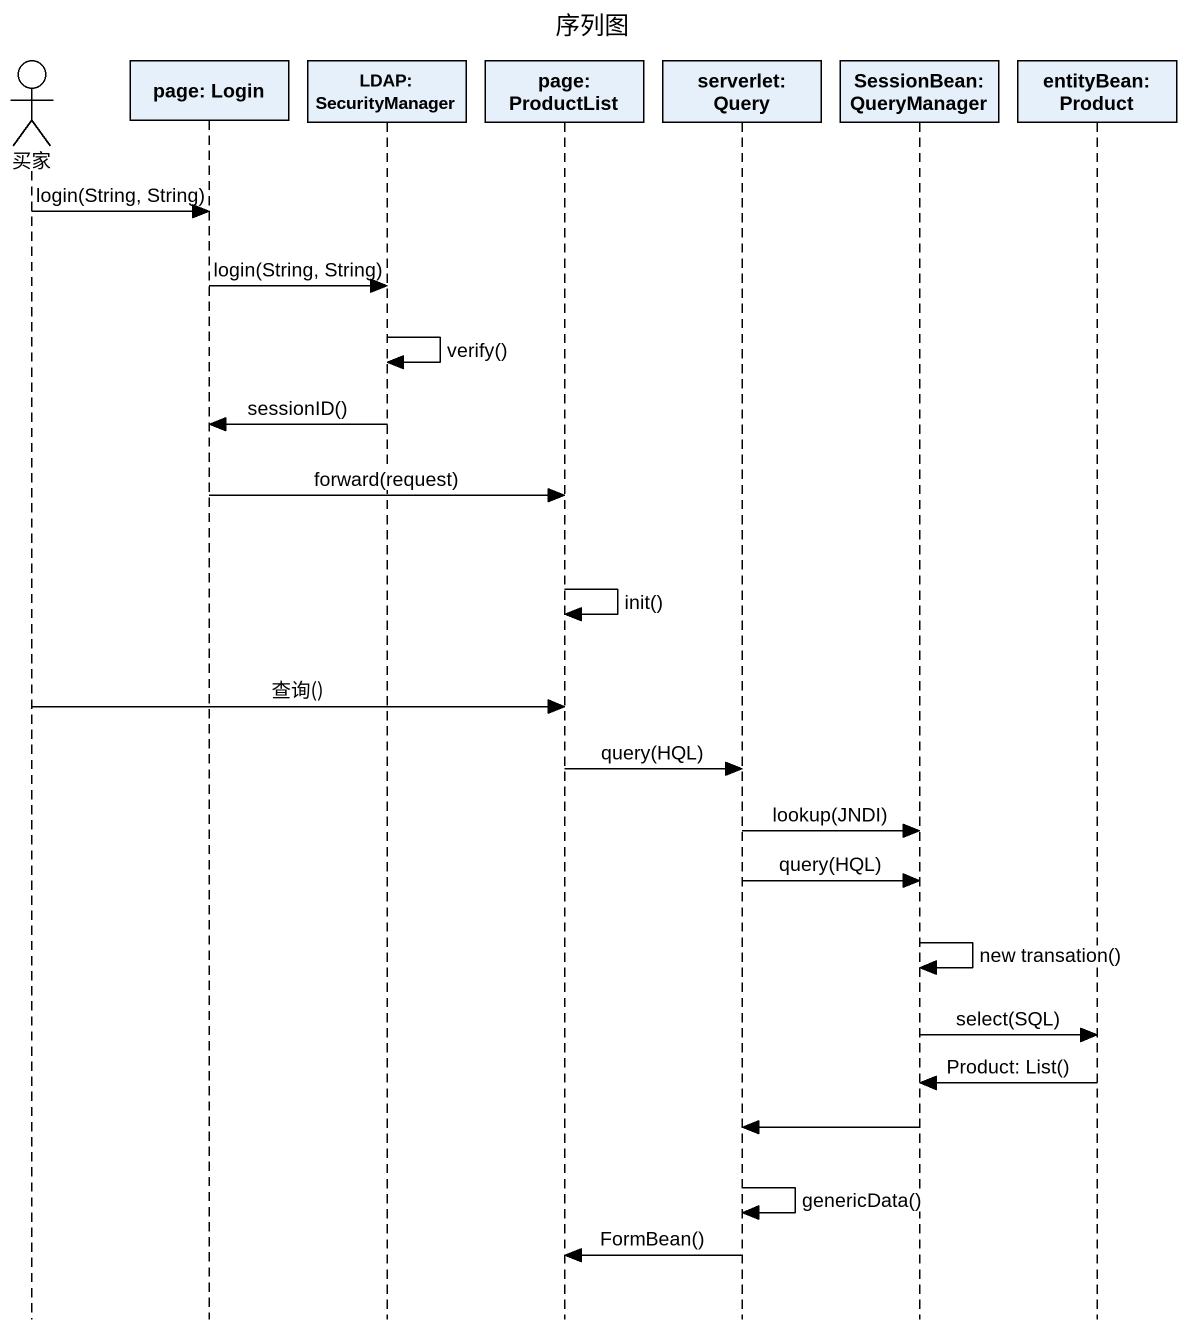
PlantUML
@startuml
title 序列图
hide footbox
actor 买家
participant "page: Login" as page_Login
participant "LDAP: SecurityManager" as LDAP_SecurityManager
participant "page: ProductList" as page_ProductList
participant "serverlet: Query" as serverlet_Query
participant "SessionBean: QueryManager" as SessionBean_QueryManager
participant "entityBean: Product" as entityBean_Product

买家 -> page_Login : login(String, String)
page_Login -> LDAP_SecurityManager : login(String, String)
LDAP_SecurityManager -> LDAP_SecurityManager : verify()
LDAP_SecurityManager -> page_Login : sessionID()
page_Login -> page_ProductList : forward(request)
page_ProductList -> page_ProductList : init()
买家 -> page_ProductList : 查询()
page_ProductList -> serverlet_Query : query(HQL)
serverlet_Query -> SessionBean_QueryManager : lookup(JNDI)
serverlet_Query -> SessionBean_QueryManager : query(HQL)
SessionBean_QueryManager -> SessionBean_QueryManager : new transation()
SessionBean_QueryManager -> entityBean_Product : select(SQL)
entityBean_Product -> SessionBean_QueryManager : Product: List()
SessionBean_QueryManager -> serverlet_Query
serverlet_Query -> serverlet_Query : genericData()
serverlet_Query -> page_ProductList : FormBean()
@enduml
